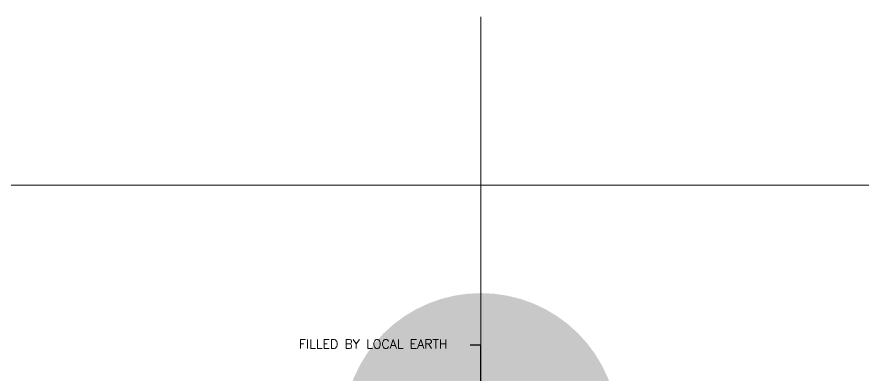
# Model space of a CAD drawing. Header units: inches. Extents: x -1277702 to 350617, y -622745 to 1282697.
# Drawn here: x -445983 to -422908, y 933595 to 943371 of the extents above; entities that cross this region are included whole.
import ezdxf

# ---------------------------------------------------------------- set-up
doc = ezdxf.new("R2010")
doc.units = ezdxf.units.IN
doc.header["$LTSCALE"] = 600
doc.header["$MEASUREMENT"] = 0
for name, color, linetype, lineweight in [('DIM', 140, 'Continuous', 15), ('HATCH', 252, 'Continuous', 5), ('LINE', 7, 'Continuous', 20)]:
    doc.layers.add(name, color=color, linetype=linetype, lineweight=lineweight)
doc.styles.add('arial', font='swisscl.ttf')
doc.styles.add('BIG', font='ROMANT.SHX')
doc.dimstyles.new('dim_70', dxfattribs={"dimtxt": 140, "dimasz": 140, "dimexe": 70, "dimexo": 40, "dimgap": 50, "dimtad": 1, "dimdec": 0, "dimzin": 0, "dimdsep": 46, "dimtxsty": 'arial', "dimcen": 0.09, "dimclrd": 5, "dimclre": 5, "dimclrt": 7, "dimadec": 0, "dimazin": 0, "dimtfac": 1, "dimtdec": 0, "dimtmove": 0, "dimatfit": 3, "dimfxl": 1, "dimtolj": 1, "dimtzin": 0, "dimarcsym": 0})

# ---------------------------------------------------------------- blocks, each defined once
blk = doc.blocks.new('DOT')
at = {"layer": 'DIM'}
for p, q in [((0, 62.63), (0, -75.16)), ((-75.25, 0), (71.07, 0))]:
    blk.add_line(p, q, dxfattribs=at)
at = {"layer": 'DIM', "const_width": 24.75}
blk.add_lwpolyline([(-12.62, 0, 1), (12.62, 0, 1)], format="xyb", close=True, dxfattribs=at)

msp = doc.modelspace()

# ---------------------------------------------------------------- linework, layer by layer
at = {"layer": 'LINE'}
msp.add_lwpolyline([(-387005.36567, 891317.22272), (-454118.54873, 891317.22272), (-454118.54873, 938775.83074), (-387005.36567, 938775.83074)], close=True, dxfattribs=at)

# ---------------------------------------------------------------- texts
at = {"layer": 'LINE', "insert": (-436267.04145, 934317.66016), "char_height": 250, "width": 11058.0053437, "attachment_point": 8, "style": 'BIG'}
msp.add_mtext('FILLED BY LOCAL EARTH', dxfattribs=at)

# ---------------------------------------------------------------- leaders
at = {"layer": 'HATCH', "color": 5, "ltscale": 50}
msp.add_leader([(-433331.88006, 932083.72797), (-433331.88006, 934414.95311), (-433622.09066, 934414.95311)], dimstyle='dim_70', override={"dimasz": 150, "dimtad": 0, "dimldrblk": 'Dot'}, dxfattribs=at)

doc.saveas('drawing.dxf')
